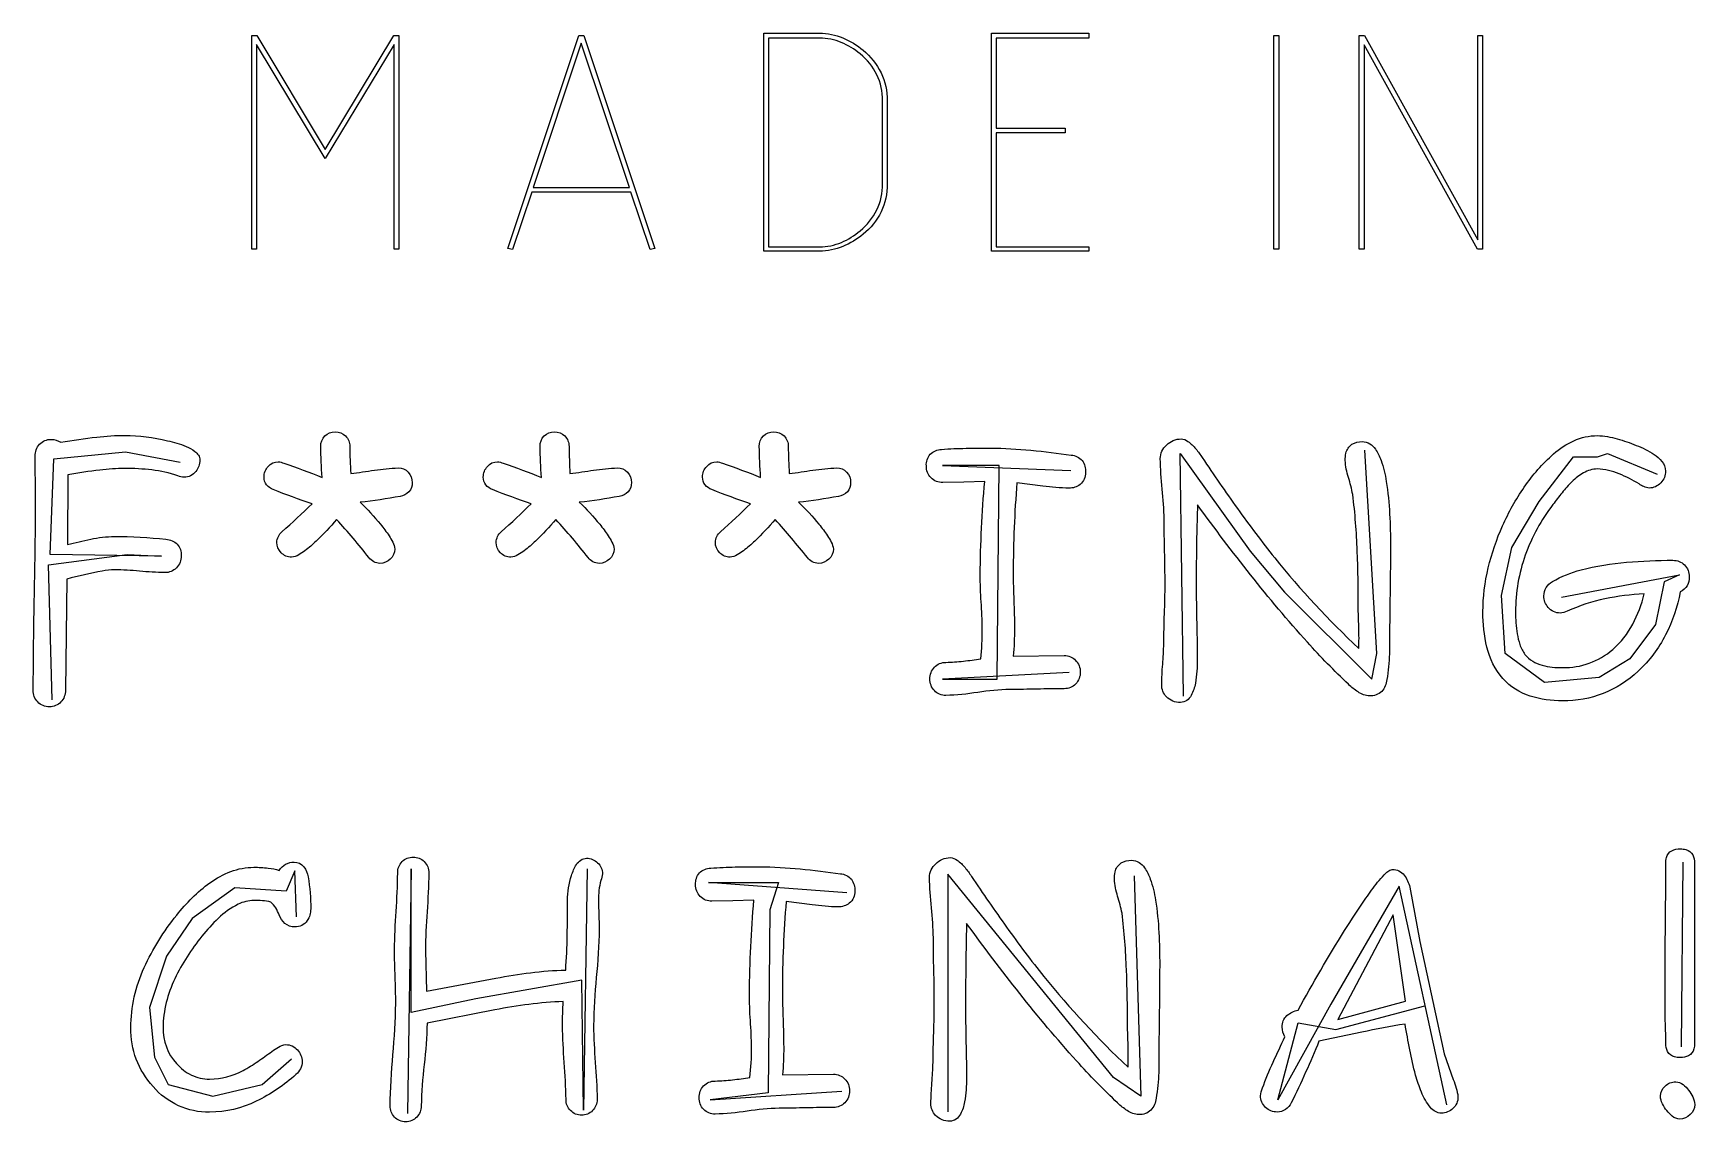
# Model space of a CAD drawing. Header units: millimetres. Extents: x -3.13 to 2.68, y -3.63 to 0.18.
import ezdxf

# ---------------------------------------------------------------- set-up
doc = ezdxf.new("R2010")
doc.units = ezdxf.units.MM
doc.layers.add('Default', color=140, linetype='Continuous')

msp = doc.modelspace()

# ---------------------------------------------------------------- linework, layer by layer
at = {"layer": 'Default'}
for points in [[(-0.1422, -0.3473, -0.235339), (-0.2265, -0.5237, -0.075378), (-0.2972, -0.5667, -0.097735), (-0.3783, -0.5827), (-0.5733, -0.5827), (-0.5733, 0.1787), (-0.3783, 0.1787, -0.098437), (-0.297, 0.1626, -0.076867), (-0.2265, 0.1191, -0.107603), (-0.1637, 0.0408, -0.114255), (-0.1422, -0.0573)], [(-0.1585, -0.3473), (-0.1585, -0.0573, 0.235212), (-0.2367, 0.1062, 0.074897), (-0.3025, 0.1466, 0.09891), (-0.3783, 0.1618), (-0.5564, 0.1618), (-0.5564, -0.5676), (-0.3783, -0.5676, 0.099396), (-0.3024, -0.5524, 0.077855), (-0.2367, -0.5114, 0.109432), (-0.1783, -0.4385, 0.113345)], [(-2.32, -1.3723, -0.191131), (-2.3053, -1.3351, -0.222715), (-2.2703, -1.3187, -0.045663), (-2.2505, -1.3237, -0.011822), (-2.1171, -1.3735, -0.010939), (-2.1217, -1.265, -0.20635), (-2.1075, -1.2288, -0.201177), (-2.0714, -1.2147, -0.20635), (-2.0352, -1.2288, -0.212377), (-2.0205, -1.265, 0.011185), (-2.0171, -1.3605, -0.004005), (-1.9343, -1.3486, -0.022391), (-1.851, -1.3401, -0.224482), (-1.8166, -1.3554, -0.201177), (-1.8024, -1.3916, -0.193156), (-1.8138, -1.4244, -0.153655), (-1.8448, -1.4401, -0.01823), (-1.9844, -1.4605, -0.034987), (-1.9132, -1.5373, -0.023383), (-1.8831, -1.5777, -0.029818), (-1.8703, -1.5996, -0.105377), (-1.8629, -1.6238, -0.211966), (-1.8787, -1.6594, -0.196091), (-1.9149, -1.6741, -0.224845), (-1.9539, -1.6537, 0.020351), (-2.0663, -1.5209, -0.02053), (-2.1375, -1.5959, -0.028156), (-2.1769, -1.63, -0.03584), (-2.1989, -1.6445, -0.117202), (-2.2239, -1.6526, -0.206397), (-2.2601, -1.6368, -0.201346), (-2.2753, -1.6006, -0.200854), (-2.2573, -1.5633, 0.015494), (-2.1522, -1.4656, -0.013397), (-2.2878, -1.4164, -0.122463), (-2.311, -1.3996, -0.172942)], [(-1.5537, -1.3723, -0.191131), (-1.539, -1.3351, -0.222715), (-1.504, -1.3187, -0.045663), (-1.4842, -1.3237, -0.011822), (-1.3508, -1.3735, -0.010939), (-1.3554, -1.265, -0.20635), (-1.3412, -1.2288, -0.201177), (-1.3051, -1.2147, -0.20635), (-1.2689, -1.2288, -0.212377), (-1.2542, -1.265, 0.011185), (-1.2508, -1.3605, -0.004005), (-1.168, -1.3486, -0.022391), (-1.0847, -1.3401, -0.224482), (-1.0503, -1.3554, -0.201177), (-1.0361, -1.3916, -0.193156), (-1.0475, -1.4244, -0.153655), (-1.0785, -1.4401, -0.01823), (-1.2181, -1.4605, -0.034987), (-1.1469, -1.5373, -0.023383), (-1.1168, -1.5777, -0.029818), (-1.104, -1.5996, -0.105377), (-1.0966, -1.6238, -0.211966), (-1.1124, -1.6594, -0.196091), (-1.1486, -1.6741, -0.224845), (-1.1875, -1.6537, 0.020351), (-1.3, -1.5209, -0.02053), (-1.3712, -1.5959, -0.028156), (-1.4106, -1.63, -0.03584), (-1.4326, -1.6445, -0.117202), (-1.4576, -1.6526, -0.206397), (-1.4938, -1.6368, -0.201346), (-1.509, -1.6006, -0.200854), (-1.491, -1.5633, 0.015494), (-1.3859, -1.4656, -0.013397), (-1.5215, -1.4164, -0.122463), (-1.5447, -1.3996, -0.172942)], [(-0.7874, -1.3723, -0.191131), (-0.7727, -1.3351, -0.222715), (-0.7377, -1.3187, -0.045663), (-0.7179, -1.3237, -0.011822), (-0.5845, -1.3735, -0.010939), (-0.5891, -1.265, -0.20635), (-0.5749, -1.2288, -0.201177), (-0.5388, -1.2147, -0.20635), (-0.5026, -1.2288, -0.212377), (-0.4879, -1.265, 0.011185), (-0.4845, -1.3605, -0.004005), (-0.4017, -1.3486, -0.022391), (-0.3184, -1.3401, -0.224482), (-0.2839, -1.3554, -0.201177), (-0.2698, -1.3916, -0.193156), (-0.2812, -1.4244, -0.153655), (-0.3122, -1.4401, -0.01823), (-0.4518, -1.4605, -0.034987), (-0.3806, -1.5373, -0.023383), (-0.3505, -1.5777, -0.029818), (-0.3377, -1.5996, -0.105377), (-0.3303, -1.6238, -0.211966), (-0.3461, -1.6594, -0.196091), (-0.3823, -1.6741, -0.224845), (-0.4212, -1.6537, 0.020351), (-0.5337, -1.5209, -0.02053), (-0.6049, -1.5959, -0.028156), (-0.6443, -1.63, -0.03584), (-0.6663, -1.6445, -0.117202), (-0.6913, -1.6526, -0.206397), (-0.7275, -1.6368, -0.201346), (-0.7427, -1.6006, -0.200854), (-0.7247, -1.5633, 0.015494), (-0.6196, -1.4656, -0.013397), (-0.7552, -1.4164, -0.122463), (-0.7784, -1.3996, -0.172942)], [(-2.5995, -1.3729, -0.095271), (-2.621, -1.3684, 0.057639), (-2.7126, -1.3476, 0.030029), (-2.8063, -1.3424, 0.027202), (-2.8939, -1.3481, 0.019155), (-3.0058, -1.3644), (-3.0069, -1.6085, -0.01621), (-2.9258, -1.5896, -0.044991), (-2.843, -1.5797, -0.027141), (-2.6628, -1.5899, -0.178838), (-2.6233, -1.6068, -0.192689), (-2.6097, -1.6475, -0.201731), (-2.6261, -1.6899, -0.206925), (-2.6668, -1.7063, -0.018658), (-2.7549, -1.7012, 0.018653), (-2.843, -1.6961, 0.037604), (-2.8852, -1.7008, 0.018167), (-3.0092, -1.7289), (-3.0142, -2.1176, -0.201669), (-3.0301, -2.1583, -0.217092), (-3.0702, -2.1752, -0.212016), (-3.1109, -2.1583, -0.201674), (-3.1267, -2.1176, -0.003845), (-3.1227, -1.7837, 0.004377), (-3.1182, -1.4492, 0.004801), (-3.1193, -1.3746, -0.002087), (-3.1199, -1.2995, -0.191341), (-3.1046, -1.2576, -0.216875), (-3.064, -1.2407, -0.156099), (-3.0306, -1.2509, -0.018412), (-2.9046, -1.2328, -0.027011), (-2.8063, -1.2266, -0.053755), (-2.6577, -1.2452, -0.042389), (-2.5926, -1.2652, -0.065299), (-2.5618, -1.2825, -0.08225), (-2.5495, -1.2957, -0.145729), (-2.5442, -1.313, -0.181906), (-2.5588, -1.3531, -0.234761)], [(0.4931, -1.4113, -0.031546), (0.4021, -1.404), (0.3112, -1.3921, 0.01967), (0.2982, -1.7063, 0.009285), (0.3004, -1.804, -0.009248), (0.3027, -1.9018, -0.0224), (0.2987, -1.9984), (0.4767, -1.9961, -0.217228), (0.5163, -2.0131, -0.206925), (0.5326, -2.0538, -0.201949), (0.5163, -2.0956, -0.212127), (0.4767, -2.112, 0.005728), (0.3818, -2.1136, -0.003917), (0.2869, -2.1148, 0.029254), (0.175, -2.1249, -0.031361), (0.0631, -2.1357, -0.212083), (0.023, -2.1187, -0.201674), (0.0072, -2.0781, -0.196925), (0.023, -2.0368, -0.212086), (0.0631, -2.0199, 0.024316), (0.124, -2.0156, 0.007562), (0.1846, -2.008, 0.0302), (0.1902, -1.9035, 0.016945), (0.1863, -1.8085, -0.014305), (0.1829, -1.7136, -0.019186), (0.1987, -1.3876), (0.1253, -1.3899), (0.0518, -1.3916, -0.206937), (0.0111, -1.3752, -0.206439), (-0.0053, -1.3334, -0.190937), (0.0082, -1.2925, -0.183022), (0.0479, -1.2757, -0.017099), (0.1334, -1.2719, -0.004432), (0.2191, -1.2712, -0.022775), (0.3604, -1.2786, -0.012246), (0.501, -1.2955, -0.191717), (0.5392, -1.3149, -0.170533), (0.5513, -1.356, -0.235566), (0.5321, -1.3983, -0.169545)], [(1.6134, -1.9899, -0.028588), (1.6043, -2.0803, -0.153083), (1.5862, -2.1216, -0.207672), (1.5439, -2.1374, -0.137341), (1.5034, -2.1234, -0.048548), (1.4699, -2.0967, -0.018612), (1.3266, -1.9497, -0.016753), (1.1279, -1.7145, -0.0106), (0.9421, -1.469), (0.9393, -1.5972), (0.9376, -1.726, 0.003827), (0.9393, -1.8667, -0.005233), (0.9416, -2.008, -0.046031), (0.935, -2.0928, -0.079455), (0.9205, -2.1354, -0.10944), (0.9052, -2.1531, -0.157522), (0.8828, -2.16, -0.218477), (0.8337, -2.1402, -0.197397), (0.8173, -2.0984, -0.015163), (0.8207, -2.0266, 0.017674), (0.8246, -1.9549, -0.007087), (0.8269, -1.8504, 0.006932), (0.8291, -1.7453, 0.004761), (0.8274, -1.6328, -0.004771), (0.8257, -1.5198, 0.020998), (0.819, -1.4142, -0.020749), (0.8122, -1.3079, -0.208652), (0.8342, -1.2605, -0.198915), (0.8851, -1.239, -0.148653), (0.9091, -1.2479, -0.064916), (0.9365, -1.2741, -0.026216), (0.9591, -1.3045, 0.008321), (1.0819, -1.4824, 0.013867), (1.2122, -1.6549, 0.03363), (1.506, -1.9713, 0.023034), (1.506, -1.8995), (1.5043, -1.8283, 0.010196), (1.5006, -1.6306, 0.021525), (1.4851, -1.4334, 0.022586), (1.4699, -1.374, -0.063837), (1.4586, -1.3142, -0.060267), (1.4613, -1.2891, -0.194134), (1.482, -1.2578, -0.14485), (1.5185, -1.2486, -0.249067), (1.5641, -1.275, -0.068398), (1.584, -1.314, -0.045097), (1.6023, -1.3879, -0.026985), (1.6139, -1.5013, -0.013559), (1.6168, -1.6153, -0.002935), (1.6151, -1.8029, 0.002999)], [(2.6298, -1.7735, -0.069288), (2.5784, -1.9241, -0.088048), (2.4824, -2.0509, -0.195674), (2.2179, -2.1543, -0.079309), (2.1053, -2.1381, -0.132772), (2.0095, -2.0769, -0.120471), (1.9537, -1.9665, -0.061955), (1.94, -1.8436, -0.058476), (1.9585, -1.6894, -0.046476), (2.0089, -1.5424, -0.046809), (2.0844, -1.4074, -0.060495), (2.1869, -1.2916, -0.077444), (2.2575, -1.2453, -0.104927), (2.34, -1.2277, -0.065154), (2.4093, -1.2387, -0.028045), (2.4756, -1.2616, -0.053924), (2.5384, -1.2934, -0.074044), (2.5655, -1.3176, -0.171902), (2.5784, -1.3514, -0.197382), (2.5615, -1.3927, -0.21646), (2.5208, -1.4108, -0.100167), (2.5024, -1.4058, -0.032351), (2.4858, -1.3966, 0.040893), (2.4162, -1.3611, 0.093373), (2.34, -1.3441, 0.127237), (2.2915, -1.3578, 0.063436), (2.2513, -1.3882, 0.029449), (2.2166, -1.4271, 0.009546), (2.1846, -1.4684, 0.076784), (2.088, -1.6451, 0.086117), (2.0541, -1.8436, 0.040982), (2.0597, -1.9203, 0.041945), (2.069, -1.9578, 0.079832), (2.0869, -1.9922, 0.162758), (2.1472, -2.03, 0.067909), (2.2179, -2.0385, 0.184725), (2.3937, -1.9747, 0.091564), (2.4636, -1.8863, 0.063391), (2.5033, -1.7809, 0.03972), (2.3662, -1.7981, 0.057334), (2.2349, -1.8413, -0.11259), (2.2095, -1.8475, -0.230683), (2.1682, -1.8283, -0.187215), (2.153, -1.7876, -0.275754), (2.1829, -1.7379, -0.068522), (2.2829, -1.6968, -0.044163), (2.4423, -1.6699, -0.022111), (2.6039, -1.6633, -0.206937), (2.6445, -1.6797, -0.206719), (2.6609, -1.721, -0.132337), (2.6534, -1.752, -0.147427)], [(-2.2129, -2.9446, -0.187432), (-2.2468, -2.9321, -0.111575), (-2.2672, -2.9023, 0.029958), (-2.2791, -2.8784, 0.114177), (-2.2965, -2.8582, 0.080751), (-2.3257, -2.8528, 0.016045), (-2.3553, -2.852, 0.110026), (-2.4109, -2.8654, 0.077312), (-2.4801, -2.9146, 0.03591), (-2.5372, -2.9774, 0.060377), (-2.6319, -3.1256, 0.047658), (-2.6617, -3.2089, 0.061222), (-2.6728, -3.2966, 0.190588), (-2.6259, -3.4221, 0.100641), (-2.5741, -3.4622, 0.113493), (-2.5101, -3.4763, 0.119434), (-2.3932, -3.4464, 0.027217), (-2.3418, -3.4146, 0.008724), (-2.2926, -3.3797, -0.031238), (-2.2698, -3.3647, -0.115293), (-2.244, -3.356, -0.2262), (-2.2033, -3.3746, -0.192442), (-2.1869, -3.4153, -0.222196), (-2.2084, -3.4599, -0.070886), (-2.347, -3.5539, -0.111706), (-2.5101, -3.5921, -0.222693), (-2.7079, -3.5023, -0.191233), (-2.7858, -3.2966, -0.104903), (-2.7389, -3.0867, -0.064192), (-2.6254, -2.9039, -0.069687), (-2.509, -2.7901, -0.065081), (-2.4363, -2.7511, -0.08933), (-2.3553, -2.7361, -0.031431), (-2.3056, -2.739, -0.054297), (-2.2666, -2.7469, -0.111285), (-2.2447, -2.7257, -0.134774), (-2.2152, -2.7181, -0.241078), (-2.1806, -2.7342, -0.116316), (-2.166, -2.7695, -0.047008), (-2.157, -2.8819, -0.159073), (-2.1694, -2.9226, -0.261669)], [(-1.1425, -2.7825, 0.058672), (-1.1494, -2.8169, 0.024415), (-1.151, -2.852, 0.007373), (-1.1498, -2.9023, -0.007386), (-1.1487, -2.9525, -0.019685), (-1.1589, -3.1209, 0.018578), (-1.1685, -3.2893, 0.015622), (-1.1623, -3.4181, -0.015698), (-1.156, -3.5475, -0.207008), (-1.1719, -3.5865, -0.212231), (-1.2103, -3.6023, -0.2071), (-1.2487, -3.5865, -0.207016), (-1.2645, -3.5475, 0.015702), (-1.2707, -3.4181, -0.015615), (-1.277, -3.2893, -0.016633), (-1.2741, -3.2057, 0.027163), (-1.3942, -3.2152, 0.01491), (-1.5131, -3.2345), (-1.7504, -3.2808, -0.024071), (-1.7606, -3.4255, 0.024358), (-1.7708, -3.5701, -0.207008), (-1.7866, -3.6091, -0.217545), (-1.825, -3.6255, -0.212244), (-1.864, -3.6091, -0.201592), (-1.8793, -3.5701, -0.017521), (-1.8697, -3.3916, 0.018421), (-1.8595, -3.2124, 0.007832), (-1.8618, -3.1187, -0.007818), (-1.864, -3.0243, -0.013662), (-1.8584, -2.8904, 0.013536), (-1.8527, -2.7559, -0.20135), (-1.8375, -2.7164, -0.207016), (-1.7985, -2.7005, -0.212223), (-1.7601, -2.7164, -0.206837), (-1.7442, -2.7559, -0.014838), (-1.7504, -2.8915, 0.013608), (-1.7561, -3.0266), (-1.7527, -3.1695), (-1.5103, -3.1237, -0.0153), (-1.3886, -3.1046, -0.027442), (-1.2657, -3.0955, 0.013211), (-1.2605, -2.9738, 0.004933), (-1.2594, -2.852, -0.078032), (-1.2453, -2.765, -0.070838), (-1.2283, -2.7267, -0.093627), (-1.2134, -2.711, -0.155155), (-1.1928, -2.7045, -0.19665), (-1.1544, -2.7203, -0.222539), (-1.1374, -2.7593, -0.074973)], [(0.8068, -3.4531, -0.028588), (0.7978, -3.5435, -0.153083), (0.7796, -3.5849, -0.207672), (0.7373, -3.6006, -0.137341), (0.6968, -3.5866, -0.048548), (0.6633, -3.5599, -0.018612), (0.52, -3.4129, -0.016753), (0.3213, -3.1777, -0.0106), (0.1356, -2.9322), (0.1328, -3.0605), (0.1311, -3.1893, 0.003827), (0.1328, -3.33, -0.005233), (0.135, -3.4712, -0.046031), (0.1284, -3.556, -0.079455), (0.114, -3.5987, -0.10944), (0.0986, -3.6163, -0.157522), (0.0763, -3.6232, -0.218477), (0.0271, -3.6034, -0.197397), (0.0107, -3.5616, -0.015163), (0.0141, -3.4899, 0.017674), (0.0181, -3.4181, -0.007087), (0.0203, -3.3136, 0.006932), (0.0226, -3.2085, 0.004761), (0.0209, -3.0961, -0.004771), (0.0192, -2.983, 0.020998), (0.0124, -2.8774, -0.020749), (0.0056, -2.7712, -0.208652), (0.0277, -2.7237, -0.198915), (0.0785, -2.7022, -0.148653), (0.1025, -2.7111, -0.064916), (0.1299, -2.7373, -0.026216), (0.1525, -2.7678, 0.008321), (0.2753, -2.9457, 0.013867), (0.4057, -3.1181, 0.03363), (0.6995, -3.4345, 0.023034), (0.6995, -3.3627), (0.6978, -3.2915, 0.010196), (0.6941, -3.0938, 0.021525), (0.6786, -2.8966, 0.022586), (0.6633, -2.8373, -0.063837), (0.652, -2.7774, -0.060267), (0.6547, -2.7524, -0.194134), (0.6755, -2.721, -0.14485), (0.7119, -2.7118, -0.249067), (0.7576, -2.7382, -0.068398), (0.7774, -2.7773, -0.045097), (0.7957, -2.8511, -0.026985), (0.8074, -2.9646, -0.013559), (0.8102, -3.0785, -0.002935), (0.8085, -3.2661, 0.002999)], [(2.6798, -2.722), (2.6798, -3.3509, -0.070139), (2.6772, -3.371, -0.206017), (2.6589, -3.3948, -0.124731), (2.6295, -3.4012, -0.070139), (2.6094, -3.3986, -0.206017), (2.5855, -3.3803, -0.124731), (2.5792, -3.3509, 0.008048), (2.5775, -3.2819, -0.005196), (2.5764, -3.213, -0.001382), (2.5775, -2.9678, 0.002153), (2.5792, -2.722, -0.070139), (2.5817, -2.7019, -0.206017), (2.6001, -2.6781, -0.124731), (2.6295, -2.6717, -0.070139), (2.6496, -2.6743, -0.206017), (2.6734, -2.6926, -0.124731)], [(-0.3135, -2.8746, -0.031546), (-0.4044, -2.8672), (-0.4954, -2.8554, 0.01967), (-0.5084, -3.1695, 0.009285), (-0.5061, -3.2673, -0.009248), (-0.5039, -3.365, -0.0224), (-0.5078, -3.4616), (-0.3299, -3.4594, -0.217228), (-0.2903, -3.4763, -0.206925), (-0.2739, -3.517, -0.201949), (-0.2903, -3.5588, -0.212127), (-0.3299, -3.5752, 0.005728), (-0.4248, -3.5769, -0.003917), (-0.5197, -3.578, 0.029254), (-0.6316, -3.5882, -0.031361), (-0.7434, -3.5989, -0.212083), (-0.7836, -3.582, -0.201674), (-0.7994, -3.5413, -0.196925), (-0.7836, -3.5, -0.212086), (-0.7434, -3.4831, 0.024316), (-0.6825, -3.4789, 0.007562), (-0.622, -3.4712, 0.0302), (-0.6163, -3.3667, 0.016945), (-0.6203, -3.2718, -0.014305), (-0.6237, -3.1769, -0.019186), (-0.6078, -2.8508), (-0.6813, -2.8531), (-0.7547, -2.8548, -0.206937), (-0.7954, -2.8384, -0.206439), (-0.8118, -2.7966, -0.190937), (-0.7983, -2.7557, -0.183022), (-0.7587, -2.739, -0.017099), (-0.6731, -2.7351, -0.004432), (-0.5875, -2.7344, -0.022775), (-0.4461, -2.7418, -0.012246), (-0.3056, -2.7587, -0.191717), (-0.2674, -2.7781, -0.170533), (-0.2553, -2.8192, -0.235566), (-0.2745, -2.8616, -0.169545)], [(1.795, -3.5955, -0.213924), (1.757, -3.5758, -0.08059), (1.7251, -3.5216, -0.029106), (1.7046, -3.4622, -0.019182), (1.6843, -3.3736, -0.005787), (1.6679, -3.2842, 0.018188), (1.517, -3.3125), (1.3667, -3.3435, -0.014298), (1.3204, -3.4526, -0.00539), (1.2701, -3.5599, -0.112574), (1.2501, -3.5828, -0.155089), (1.221, -3.5916, -0.192434), (1.1803, -3.5752, -0.216921), (1.1628, -3.5345, -0.061903), (1.1695, -3.5073, -0.01983), (1.2069, -3.417, -0.005249), (1.2481, -3.3283, -0.148536), (1.2385, -3.2944, -0.216955), (1.2548, -3.2543, -0.127901), (1.2939, -3.2356, -0.016969), (1.4566, -2.9576, -0.011835), (1.5311, -2.8437, -0.016866), (1.5718, -2.7887, -0.023922), (1.5946, -2.7627, -0.032732), (1.6075, -2.751, -0.145458), (1.6233, -2.7435, -0.238906), (1.6649, -2.7636, -0.102843), (1.6843, -2.8056), (1.7199, -2.9955), (1.8041, -3.3882), (1.8363, -3.4774, -0.013041), (1.8463, -3.5075, -0.058603), (1.8527, -3.5385, -0.216921), (1.8351, -3.5791, -0.197153)], [(2.6803, -3.5656, -0.222716), (2.6639, -3.6006, -0.201346), (2.6278, -3.6159, -0.162867), (2.6019, -3.6062, -0.067605), (2.5826, -3.5865, -0.055959), (2.5674, -3.5629, -0.111819), (2.5605, -3.5356, -0.217732), (2.5764, -3.5006, -0.19114), (2.6137, -3.4859, -0.162478), (2.6394, -3.4957, -0.064183), (2.6589, -3.5153, -0.054061), (2.6736, -3.5387, -0.110282)]]:
    msp.add_lwpolyline(points, format="xyb", close=True, dxfattribs=at)
for points in [[(0.5624, -0.5827), (0.2225, -0.5827), (0.2225, 0.1787), (0.5624, 0.1787), (0.5624, 0.1618), (0.2393, 0.1618), (0.2393, -0.1529), (0.4793, -0.1529), (0.4793, -0.1691), (0.2393, -0.1691), (0.2393, -0.5676), (0.5624, -0.5676)], [(-1.8493, -0.5754), (-1.8656, -0.5754), (-1.8656, 0.1399), (-2.1062, -0.2596), (-2.3461, 0.1399), (-2.3461, -0.5754), (-2.363, -0.5754), (-2.363, 0.1703), (-2.345, 0.1703), (-2.1062, -0.2282), (-1.8668, 0.1703), (-1.8493, 0.1703)], [(-0.9545, -0.5732), (-0.9702, -0.5771), (-1.0377, -0.3765), (-1.3844, -0.3765), (-1.4518, -0.5771), (-1.4676, -0.5732), (-1.2197, 0.1703), (-1.2023, 0.1703)], [(-1.0427, -0.3602), (-1.2113, 0.1444), (-1.3793, -0.3602)], [(1.2264, -0.5754), (1.2095, -0.5754), (1.2095, 0.1703), (1.2264, 0.1703)], [(1.9386, -0.5754), (1.9206, -0.5754), (1.5245, 0.1382), (1.5245, -0.5754), (1.5076, -0.5754), (1.5076, 0.1703), (1.5256, 0.1703), (1.9223, -0.5434), (1.9223, 0.1703), (1.9386, 0.1703)], [(1.4326, -3.268), (1.6692, -3.2035), (1.6262, -2.9023)]]:
    msp.add_lwpolyline(points, close=True, dxfattribs=at)
for points in [[(-3.061, -2.1506), (-3.0729, -1.6786), (-2.7981, -1.6427), (-2.6786, -1.6487), (-3.067, -1.6427), (-3.055, -1.3082), (-2.8041, -1.2843), (-2.6129, -1.3201)], [(0.4937, -2.055), (0.0516, -2.0789), (0.2428, -2.0789), (0.2488, -1.3321), (0.0516, -1.3321), (0.4997, -1.35)], [(0.894, -2.1386), (0.8821, -1.2903), (1.127, -1.6308), (1.2465, -1.7742), (1.5512, -2.0789), (1.5691, -1.9893), (1.5273, -1.2783)], [(2.2143, -1.7921), (2.6266, -1.7144), (2.5728, -1.7383), (2.5429, -1.8877), (2.4533, -2.0072), (2.3458, -2.0729), (2.1546, -2.0908), (2.0172, -1.9893), (2.0052, -1.7861), (2.0411, -1.6188), (2.1367, -1.4575), (2.2561, -1.3022), (2.3398, -1.3022), (2.3756, -1.2903), (2.5489, -1.3619)], [(2.6385, -2.7181), (2.6325, -3.3633)], [(-2.2067, -2.9093), (-2.2126, -2.748), (-2.2425, -2.8197), (-2.4217, -2.8077), (-2.5711, -2.9153), (-2.6607, -3.0467), (-2.7204, -3.2259), (-2.7025, -3.3992), (-2.6547, -3.4948), (-2.4994, -3.5366), (-2.3261, -3.4948), (-2.2246, -3.4052)], [(-1.191, -2.742), (-1.203, -3.5844), (-1.2089, -3.1303), (-1.5794, -3.1961), (-1.8064, -3.2439), (-1.8064, -2.742), (-1.8183, -3.5963)], [(0.7208, -2.7659), (0.7446, -3.5366), (0.6491, -3.4709), (0.0696, -2.7599), (0.0696, -3.5904)], [(-0.2829, -2.8257), (-0.7668, -2.7898), (-0.5219, -2.7898), (-0.5518, -2.8854), (-0.5577, -3.5246), (-0.7609, -3.5485), (-0.3009, -3.5187)], [(1.814, -3.5665), (1.6468, -2.8018), (1.4078, -3.214), (1.2226, -3.5485), (1.2943, -3.2797), (1.4257, -3.3036), (1.7364, -3.22)]]:
    msp.add_lwpolyline(points, dxfattribs=at)

doc.saveas('drawing.dxf')
